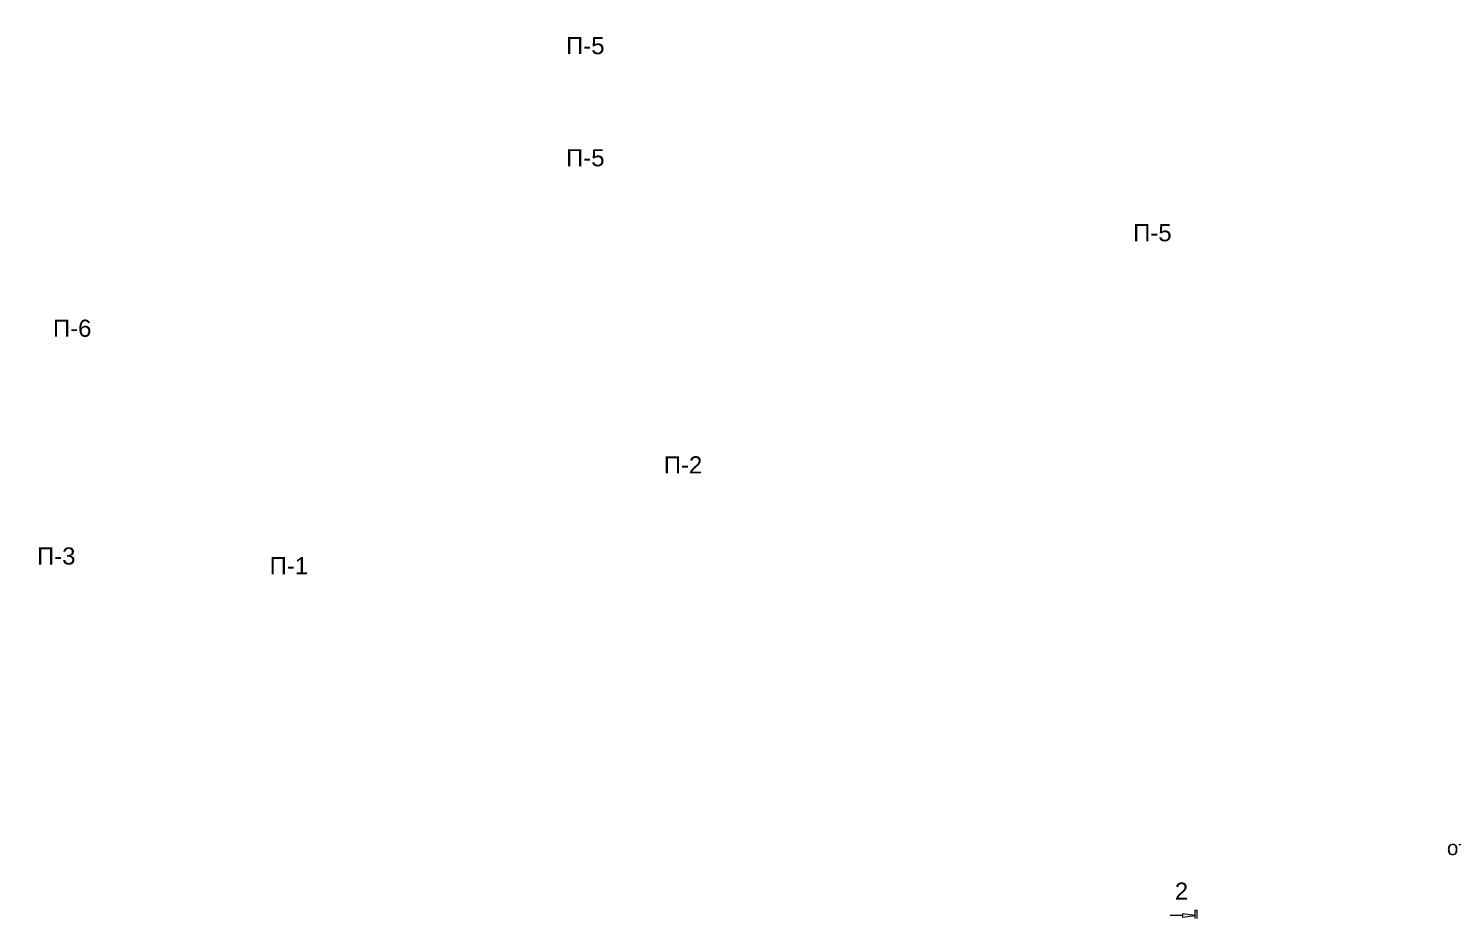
# Model space of a CAD drawing. Header units: millimetres. Extents: x -213911 to 415037, y -3642 to 107391.
# Drawn here: x -207357 to -149133, y 34168 to 70561 of the extents above; entities that cross this region are included whole.
import ezdxf

# ---------------------------------------------------------------- set-up
doc = ezdxf.new("R2010")
doc.units = ezdxf.units.MM
doc.layers.add('Оси', color=7, linetype='Continuous', lineweight=9)
doc.styles.get("Standard").update_dxf_attribs({"font": 'arial.ttf'})

msp = doc.modelspace()

# ---------------------------------------------------------------- linework, layer by layer
at = {"layer": 'Оси', "lineweight": 9}
msp.add_lwpolyline([(-160174.7, 34227.6), (-159674.8, 34295.4), (-160174.7, 34358.9)], close=True, dxfattribs=at)
for points in [[(-159573.1, 34168.3), (-159573.1, 34494.5), (-159674.8, 34494.5), (-159674.8, 34168.3)], [(-160174.7, 34295.4), (-160674.6, 34295.4)]]:
    msp.add_lwpolyline(points, dxfattribs=at)

# ---------------------------------------------------------------- texts
at = {"attachment_point": 4, "bg_fill": 3, "box_fill_scale": 1.5, "bg_fill_color": 256, "bg_fill_transparency": 0}
for s, insert, char_height in [('П-5', (-185376.6, 69856.3), 700), ('П-5', (-185376.6, 65271.1), 700), ('П-5', (-162189.3, 62205.3), 700), ('П-6', (-206355.6, 58300.7), 700), ('П-2', (-181381.1, 52718.5), 700), ('П-3', (-207007.1, 48987.3), 700), ('П-1', (-197496.9, 48593.9), 700), ('отм. -3.440', (-149360.3, 37056.3), 600)]:
    msp.add_mtext(s, dxfattribs=dict(at, insert=insert, char_height=char_height))

# ---------------------------------------------------------------- next in the draw order: texts
at = {"insert": (-160485.3, 35289.5), "char_height": 700, "attachment_point": 4, "bg_fill": 3, "box_fill_scale": 1.5, "bg_fill_color": 256, "bg_fill_transparency": 0}
msp.add_mtext('2', dxfattribs=at)

doc.saveas('drawing.dxf')
